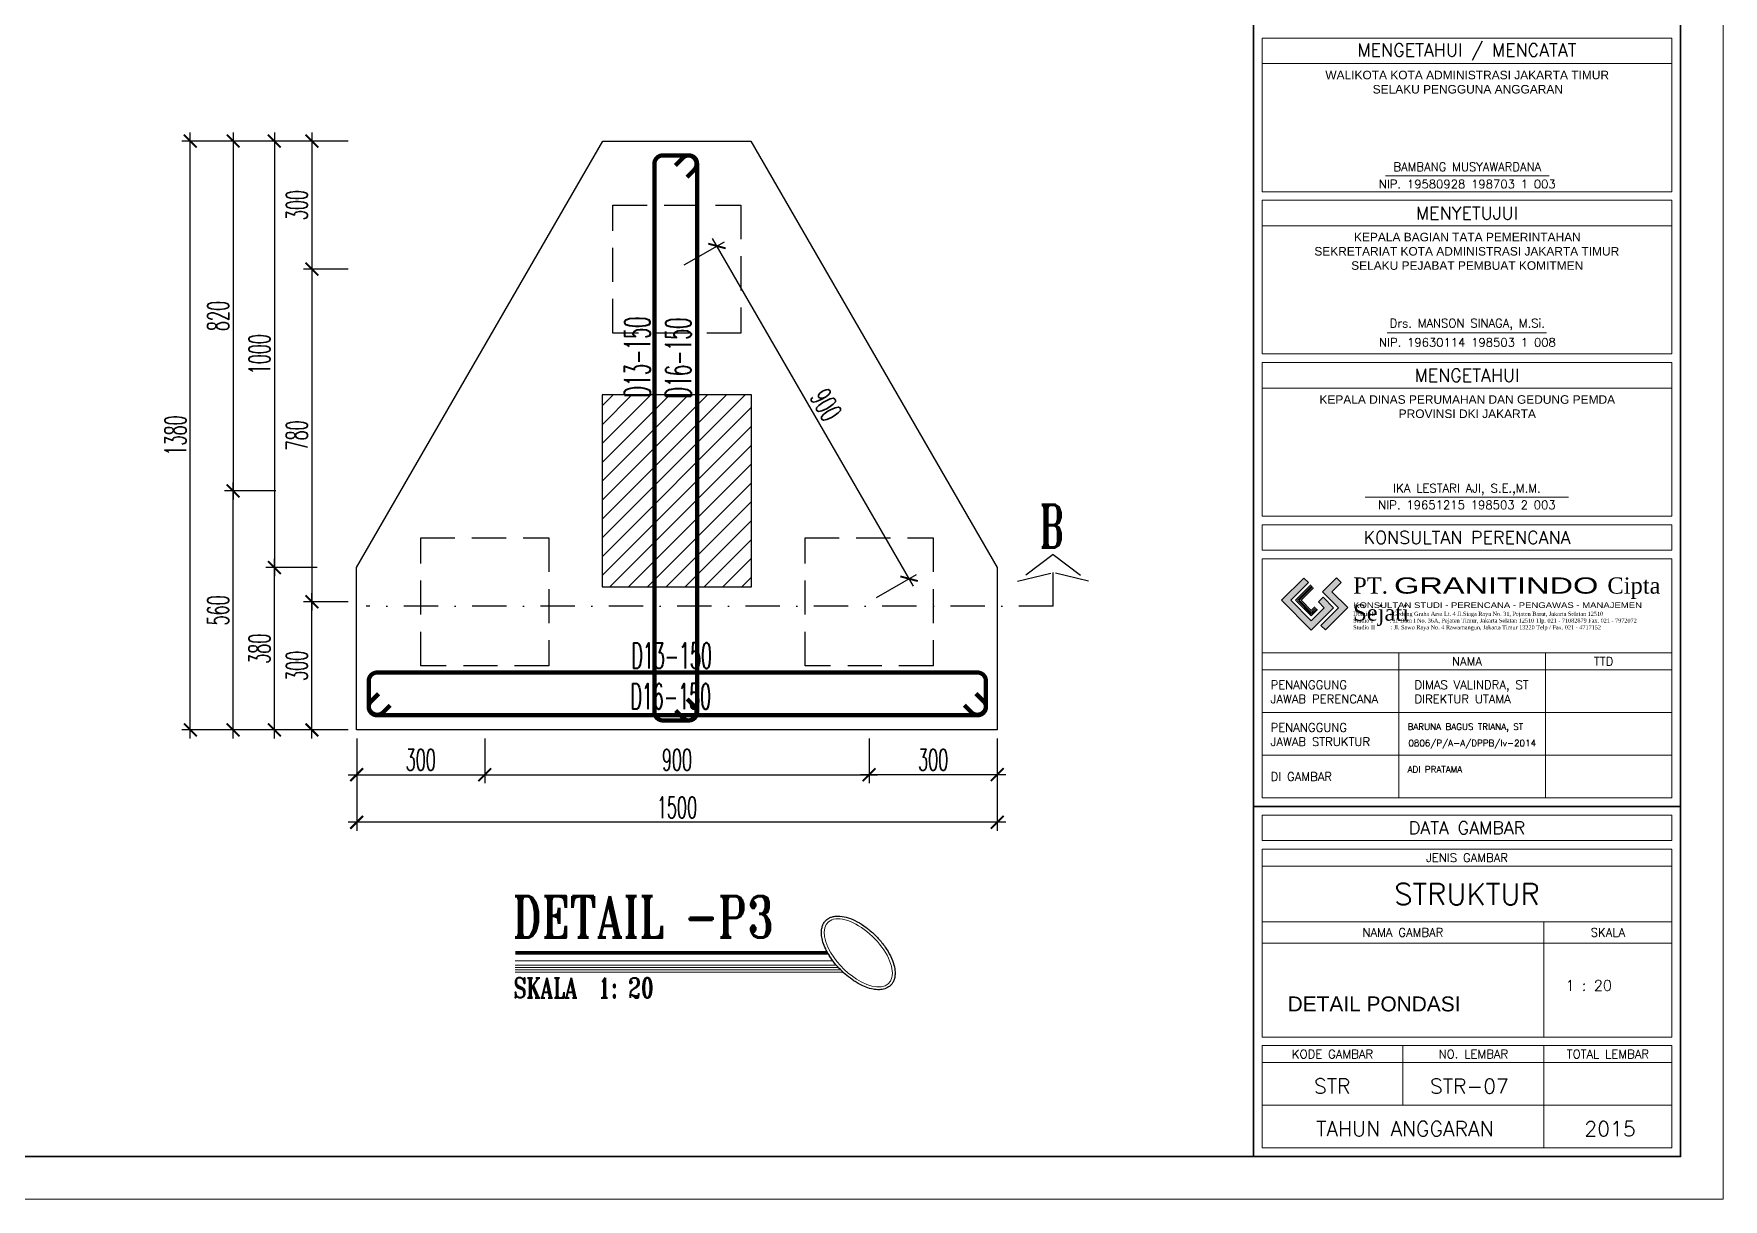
# Model space of a CAD drawing. Header units: inches. Extents: x 266054 to 836293, y -258454 to -102650.
# Drawn here: x 332669 to 352451, y -193542 to -179892 of the extents above; entities that cross this region are included whole.
import ezdxf
from ezdxf.enums import TextEntityAlignment as Align

# ---------------------------------------------------------------- set-up
doc = ezdxf.new("R2010")
doc.units = ezdxf.units.IN
doc.header["$LTSCALE"] = 800
doc.header["$MEASUREMENT"] = 0
doc.linetypes.add('DASHDOT', pattern=[1, 0.5, -0.25, 0, -0.25])
doc.linetypes.add('HIDDEN', pattern=[0.375, 0.25, -0.125])
for name, color, linetype, lineweight in [('BESI', 1, 'Continuous', 13), ('DM', 8, 'Continuous', 5), ('GRS KOP', 1, 'Continuous', 35), ('hacht', 8, 'Continuous', 5), ('kop', 7, 'Continuous', 20), ('TX1', 7, 'Continuous', 0)]:
    doc.layers.add(name, color=color, linetype=linetype, lineweight=lineweight)
for name, color, linetype in [('KOL', 5, 'Continuous'), ('LOGO', 7, 'Continuous'), ('NOTASI', 230, 'Continuous'), ('pancang', 6, 'Continuous'), ('pondasi', 7, 'Continuous'), ('POT', 15, 'DASHDOT'), ('TEXT', 4, 'Continuous'), ('TXT', 7, 'Continuous')]:
    doc.layers.add(name, color=color, linetype=linetype)
doc.styles.add('BARU', font='arial.ttf')
doc.styles.add('ROMAND', font='romant.shx', dxfattribs={"width": 0.75, "height": 300})
doc.styles.add('ROMANS', font='romans.shx', dxfattribs={"width": 0.8, "height": 0.25})
doc.styles.add('ROMANTIC', font='romans.shx', dxfattribs={"width": 0.55, "height": 250})
doc.styles.get("Standard").update_dxf_attribs({"font": 'romans.shx'})
doc.dimstyles.new('100', dxfattribs={"dimtxt": 350, "dimasz": 150, "dimexe": 100, "dimexo": 100, "dimgap": 50, "dimtad": 1, "dimdec": 0, "dimrnd": 1, "dimtxsty": 'ROMANTIC', "dimblk": 'ARCHTICK', "dimcen": 25, "dimdle": 100, "dimclrd": 16, "dimclre": 16, "dimclrt": 7, "dimadec": 0, "dimazin": 2, "dimtfac": 1, "dimtdec": 0, "dimtix": 1, "dimtmove": 0, "dimatfit": 3, "dimfxl": 0, "dimarcsym": 0})

# ---------------------------------------------------------------- blocks, each defined once
blk = doc.blocks.new('logo granitindo baru')
at = {"layer": 'LOGO'}
for points in [[(1.03, 1.463), (0.916, 1.574), (0.366, 1.024), (1.1, 0.289), (1.652, 0.843), (1.392, 1.098), (1.281, 0.987), (1.423, 0.84), (1.102, 0.519), (0.594, 1.025)], [(1.721, 1.576), (1.381, 1.236), (1.771, 0.842), (1.341, 0.407), (1.454, 0.294), (2.001, 0.844), (1.609, 1.237), (1.835, 1.464)]]:
    blk.add_hatch(color=8, dxfattribs=at).paths.add_polyline_path(points)
at = {"layer": 'Defpoints'}
blk.add_point((9.7, 0), dxfattribs=at)
at = {"layer": 'LOGO'}
blk.add_lwpolyline([(1.03, 1.463), (0.916, 1.574), (0.366, 1.024), (1.1, 0.289), (1.652, 0.843), (1.392, 1.098), (1.281, 0.987), (1.423, 0.84), (1.102, 0.519), (0.594, 1.025), (1.03, 1.463), (0.916, 1.574)], dxfattribs=at)
at = {"layer": 'LOGO', "lineweight": 13}
for points in [[(1.089, 1.403), (0.713, 1.026), (1.101, 0.638), (1.258, 0.794)], [(1.112, 1.38), (0.759, 1.026), (1.101, 0.683), (1.235, 0.817)], [(1.134, 1.357), (0.803, 1.026), (1.101, 0.728), (1.213, 0.839)], [(1.157, 1.334), (0.85, 1.026), (1.101, 0.775), (1.189, 0.863)]]:
    blk.add_lwpolyline(points, dxfattribs=at)
at = {"layer": 'LOGO', "lineweight": 0}
blk.add_lwpolyline([(1.721, 1.576), (1.381, 1.236), (1.771, 0.842), (1.341, 0.407), (1.454, 0.294), (2.001, 0.844), (1.609, 1.237), (1.835, 1.464), (1.721, 1.576)], dxfattribs=at)
at = {"layer": 'LOGO', "insert": (2.134, 1.589), "char_height": 0.4, "width": 7.66452, "attachment_point": 1}
blk.add_mtext('{\\fTimes New Roman|b0|i0|c0|p18;PT. \\fCityBlueprint|b0|i0|c2|p2;\\W1.5;GRANITINDO \\fTimes New Roman|b0|i0|c0|p18;\\W1;Cipta Sejati}', dxfattribs=at)
at = {"layer": 'LOGO', "insert": (2.134, 0.975), "char_height": 0.1, "attachment_point": 1}
blk.add_mtext_dynamic_manual_height_columns('{\\f@Arial Unicode MS|b0|i0|c0|p34;\\H1.4x;\\W1.2;KONSULTAN STUDI - PERENCANA - PENGAWAS - MANAJEMEN\\fTimes New Roman|b0|i0|c0|p18;\\P\\pt0.9;\\H0.71429x;\\W1;Domisili ^I: Gedung Graha Arsa Lt. 4 Jl.Siaga Raya No. 31, Pejaten Barat, Jakarta Selatan 12510\\PStudio I ^I: Jl. Batu I No. 36A, Pejaten Timur, Jakarta Selatan 12510 Tlp. 021 - 71082879 Fax. 021 - 7972072\\PStudio II          : Jl. Sawo Raya No. 4 Rawamangun, Jakarta Timur 13220 Telp / Fax. 021 - 4717152}', width=9.56937, gutter_width=0, heights=[1.67], dxfattribs=at)
blk = doc.blocks.new('kop')
at = {"layer": 'GRS KOP'}
for p, q in [((73, 1), (73, 54)), ((83, 1), (83, 54)), ((73, 9.2), (83, 9.2))]:
    blk.add_line(p, q, dxfattribs=at)
blk.add_lwpolyline([(1, 54), (83, 54), (83, 1), (1, 1)], close=True, dxfattribs=at)
at = {"layer": 'kop', "color": 7}
for p in [(84, 55), (84, 55), (0, 0)]:
    blk.add_line(p, (84, 0), dxfattribs=at)
at = {"layer": 'kop'}
for p, q in [((73.2, 23.6), (73.2, 27.2)), ((82.8, 27.2), (73.2, 27.2)), ((82.8, 23.6), (82.8, 27.2)), ((82.8, 26.6), (73.2, 26.6)), ((76.089, 23.976), (79.928, 23.976)), ((82.8, 23.6), (73.2, 23.6)), ((73.2, 19.8), (73.2, 23.4)), ((82.8, 23.4), (73.2, 23.4)), ((82.8, 19.8), (82.8, 23.4)), ((82.8, 22.8), (73.2, 22.8)), ((76.127, 20.296), (79.863, 20.296)), ((82.8, 19.8), (73.2, 19.8)), ((73.2, 16), (73.2, 19.6)), ((82.8, 19.6), (73.2, 19.6)), ((82.8, 16), (82.8, 19.6)), ((82.8, 19), (73.2, 19)), ((82.8, 16), (73.2, 16)), ((73.2, 9.4), (73.2, 15)), ((82.8, 15), (73.2, 15)), ((82.8, 9.4), (82.8, 15)), ((82.8, 12.8), (73.2, 12.8)), ((76.4, 9.4), (76.4, 12.8)), ((79.842, 9.4), (79.842, 12.8)), ((82.8, 12.4), (73.2, 12.4)), ((73.2, 12.4), (73.2, 11.4)), ((82.8, 11.4), (73.2, 11.4)), ((82.8, 10.4), (73.2, 10.4)), ((82.8, 9.4), (73.2, 9.4)), ((73.2, 7.8), (82.8, 7.8)), ((73.2, 6.5), (82.8, 6.5)), ((79.8, 3.8), (79.8, 6.5)), ((73.2, 6), (82.8, 6)), ((76.5, 2.2), (76.5, 3.6)), ((79.8, 1.2), (79.8, 3.6)), ((73.2, 3.2), (82.8, 3.2)), ((73.2, 2.2), (82.8, 2.2))]:
    blk.add_line(p, q, dxfattribs=at)
blk.add_lwpolyline([(75.615, 16.449), (80.377, 16.449)], dxfattribs=at)
for points in [[(73.2, 15.2), (82.8, 15.2), (82.8, 15.8), (73.2, 15.8)], [(73.2, 8.4), (82.8, 8.4), (82.8, 9), (73.2, 9)], [(73.2, 3.8), (82.8, 3.8), (82.8, 8.2), (73.2, 8.2)], [(73.2, 1.2), (82.8, 1.2), (82.8, 3.6), (73.2, 3.6)]]:
    blk.add_lwpolyline(points, close=True, dxfattribs=at)
at = {"xscale": 0.9500000000000454, "yscale": 0.9500000000000454, "zscale": 0.9500000000000454}
blk.add_blockref('logo granitindo baru', (73.307, 13.056), dxfattribs=at)
at = {"layer": 'kop'}
for s, height, p in [('MENGETAHUI / MENCATAT', 0.3, (78, 26.9)), ('BAMBANG MUSYAWARDANA', 0.19926, (78.007, 24.183)), ('NIP. 19580928 198703 1 003', 0.19926, (78.007, 23.78)), ('MENYETUJUI', 0.3, (78, 23.1)), ('Drs. MANSON SINAGA, M.Si.', 0.19926, (78.009, 20.496)), ('NIP. 19630114 198503 1 008', 0.19926, (78.009, 20.071)), ('MENGETAHUI', 0.3, (78, 19.3)), ('IKA LESTARI AJI, S.E.,M.M.', 0.2, (77.999, 16.625)), ('NIP. 19651215 198503 2 003', 0.2, (77.999, 16.264)), ('KONSULTAN PERENCANA', 0.3, (78, 15.5)), ('NAMA', 0.2, (78, 12.6)), ('TTD', 0.2, (81.2, 12.6)), ('DATA GAMBAR', 0.3, (78, 8.7)), ('JENIS GAMBAR', 0.2, (78, 8)), ('STRUKTUR', 0.5, (78, 7.146)), ('NAMA GAMBAR', 0.2, (76.5, 6.25)), ('SKALA', 0.2, (81.3, 6.25)), ('KODE GAMBAR', 0.2, (74.85, 3.4)), ('NO. LEMBAR', 0.2, (78.15, 3.4)), ('TOTAL LEMBAR', 0.2, (81.3, 3.4)), ('STR', 0.35, (74.844, 2.65)), ('TAHUN ANGGARAN', 0.35, (76.545, 1.65)), ('2015', 0.35, (81.349, 1.65))]:
    blk.add_text(s, height=height, dxfattribs=at).set_placement(p, align=Align.MIDDLE)
blk.add_text('0806/P/A-A/DPPB/Iv-2014', height=0.15, dxfattribs=at).set_placement((78.122, 10.609), align=Align.CENTER)
at = {"layer": 'kop', "char_height": 0.2, "attachment_point": 1, "style": 'BARU'}
for s, width, insert in [('\\pi0.65609;WALIKOTA KOTA ADMINISTRASI JAKARTA TIMUR\\P\\pi1.7645;SELAKU PENGGUNA ANGGARAN', 7.94943, (74.027, 26.434)), ('\\pi1.5072;KEPALA BAGIAN TATA PEMERINTAHAN\\P\\pi0.57794;SEKRETARIAT KOTA ADMINISTRASI JAKARTA TIMUR\\P\\pi1.4412;SELAKU PEJABAT PEMBUAT KOMITMEN', 8.28085, (73.847, 22.638)), ('\\pi0.5226;KEPALA DINAS PERUMAHAN DAN GEDUNG PEMDA \\P\\pi2.3784;PROVINSI DKI JAKARTA', 7.94943, (74.022, 18.833))]:
    blk.add_mtext_dynamic_manual_height_columns(s, width=width, gutter_width=1.5, heights=[0], dxfattribs=dict(at, insert=insert))
at = {"layer": 'kop', "attachment_point": 1}
for s, insert, char_height, width in [('PENANGGUNG\\PJAWAB PERENCANA', (73.4, 12.15), 0.2, 8.33062), ('DIMAS VALINDRA, ST\\PDIREKTUR UTAMA', (76.77, 12.15), 0.2, 8.16499), ('PENANGGUNG\\PJAWAB STRUKTUR', (73.4, 11.15), 0.2, 8.79211), ('BARUNA BAGUS TRIANA, ST', (76.609, 11.143), 0.15, 4.04264), ('DI GAMBAR', (73.4, 10), 0.2, 7.59768), ('ADI PRATAMA', (76.609, 10.143), 0.15, 4.04264)]:
    blk.add_mtext(s, dxfattribs=dict(at, insert=insert, char_height=char_height, width=width))
at = {"layer": 'kop', "style": 'BARU', "flags": 4}
for p, height in [((73.8, 5.4), 0.35), ((80.303, 5.382), 0.25), ((73.8, 4.9), 0.35), ((80.303, 4.882), 0.25), ((73.8, 4.4), 0.35), ((80.303, 4.382), 0.25)]:
    blk.add_attdef('-', p, '', height=height, dxfattribs=at)
at = {"layer": 'kop', "flags": 4}
for tag, p in [('AR-00', (78.057, 2.648)), ('00', (81.238, 2.647))]:
    blk.add_attdef(tag, text='', height=0.35, dxfattribs=at).set_placement(p, align=Align.MIDDLE)
blk = doc.blocks.new('_ArchTick')
at = {"layer": 'LOGO', "color": 0, "const_width": 0.15}
blk.add_lwpolyline([(-0.5, -0.5), (0.5, 0.5)], dxfattribs=at)
blk = doc.blocks.new('*D492')
at = {"layer": 'Defpoints', "color": 0}
for p in [(340668, -182378), (340200, -182649), (342450, -186546)]:
    blk.add_point(p, dxfattribs=at)
at = {"layer": 'DM', "color": 16, "lineweight": -2}
for p, q in [((340286, -182599), (340755, -182328)), ((342968, -186362), (340618, -182291)), ((342536, -186496), (343005, -186225))]:
    blk.add_line(p, q, dxfattribs=at)
at = {"layer": 'DM', "color": 16, "lineweight": -2, "xscale": 150, "yscale": 150, "zscale": 150}
for p, rotation in [((340668, -182378), 119.9999999999932), ((342918, -186275), 299.9999999999932)]:
    blk.add_blockref('_ArchTick', p, dxfattribs=dict(at, rotation=rotation))
at = {"layer": 'DM', "color": 7, "insert": (341945, -184239), "char_height": 250, "attachment_point": 5, "rotation": 300, "style": 'ROMANTIC'}
blk.add_mtext('900', dxfattribs=at)
blk = doc.blocks.new('*D493')
at = {"layer": 'Defpoints', "color": 0}
for p in [(336450, -188046), (337950, -188046), (337950, -188570)]:
    blk.add_point(p, dxfattribs=at)
at = {"layer": 'DM', "color": 16, "lineweight": -2}
for p, q in [((336450, -188146), (336450, -188670)), ((337950, -188146), (337950, -188670)), ((336350, -188570), (338050, -188570))]:
    blk.add_line(p, q, dxfattribs=at)
at = {"layer": 'DM', "color": 16, "lineweight": -2, "xscale": 150, "yscale": 150, "zscale": 150, "rotation": 180}
blk.add_blockref('_ArchTick', (336450, -188570), dxfattribs=at)
at = {"layer": 'DM', "color": 16, "lineweight": -2, "xscale": 150, "yscale": 150, "zscale": 150}
blk.add_blockref('_ArchTick', (337950, -188570), dxfattribs=at)
at = {"layer": 'DM', "color": 7, "insert": (337200, -188395), "char_height": 250, "attachment_point": 5, "style": 'ROMANTIC'}
blk.add_mtext('300', dxfattribs=at)
blk = doc.blocks.new('*D494')
at = {"layer": 'Defpoints', "color": 0}
for p in [(336450, -188526), (343950, -188526), (336450, -189128)]:
    blk.add_point(p, dxfattribs=at)
at = {"layer": 'DM', "color": 16, "lineweight": -2}
for p, q in [((336450, -188626), (336450, -189228)), ((343950, -188626), (343950, -189228)), ((344050, -189128), (336350, -189128))]:
    blk.add_line(p, q, dxfattribs=at)
at = {"layer": 'DM', "color": 16, "lineweight": -2, "xscale": 150, "yscale": 150, "zscale": 150, "rotation": 180}
blk.add_blockref('_ArchTick', (336450, -189128), dxfattribs=at)
at = {"layer": 'DM', "color": 16, "lineweight": -2, "xscale": 150, "yscale": 150, "zscale": 150}
blk.add_blockref('_ArchTick', (343950, -189128), dxfattribs=at)
at = {"layer": 'DM', "color": 7, "insert": (340200, -188953), "char_height": 250, "attachment_point": 5, "style": 'ROMANTIC'}
blk.add_mtext('1500', dxfattribs=at)
blk = doc.blocks.new('*D495')
at = {"layer": 'Defpoints', "color": 0}
for p in [(337950, -188046), (342450, -188046), (342450, -188570)]:
    blk.add_point(p, dxfattribs=at)
at = {"layer": 'DM', "color": 16, "lineweight": -2}
for p, q in [((337950, -188146), (337950, -188670)), ((342450, -188146), (342450, -188670)), ((337850, -188570), (342550, -188570))]:
    blk.add_line(p, q, dxfattribs=at)
at = {"layer": 'DM', "color": 16, "lineweight": -2, "xscale": 150, "yscale": 150, "zscale": 150, "rotation": 180}
blk.add_blockref('_ArchTick', (337950, -188570), dxfattribs=at)
at = {"layer": 'DM', "color": 16, "lineweight": -2, "xscale": 150, "yscale": 150, "zscale": 150}
blk.add_blockref('_ArchTick', (342450, -188570), dxfattribs=at)
at = {"layer": 'DM', "color": 7, "insert": (340200, -188395), "char_height": 250, "attachment_point": 5, "style": 'ROMANTIC'}
blk.add_mtext('900', dxfattribs=at)
blk = doc.blocks.new('*D496')
at = {"layer": 'Defpoints', "color": 0}
for p in [(342450, -188046), (343950, -188046), (342450, -188570)]:
    blk.add_point(p, dxfattribs=at)
at = {"layer": 'DM', "color": 16, "lineweight": -2}
for p, q in [((342450, -188146), (342450, -188670)), ((343950, -188146), (343950, -188670)), ((344050, -188570), (342350, -188570))]:
    blk.add_line(p, q, dxfattribs=at)
at = {"layer": 'DM', "color": 16, "lineweight": -2, "xscale": 150, "yscale": 150, "zscale": 150, "rotation": 180}
blk.add_blockref('_ArchTick', (342450, -188570), dxfattribs=at)
at = {"layer": 'DM', "color": 16, "lineweight": -2, "xscale": 150, "yscale": 150, "zscale": 150}
blk.add_blockref('_ArchTick', (343950, -188570), dxfattribs=at)
at = {"layer": 'DM', "color": 7, "insert": (343200, -188395), "char_height": 250, "attachment_point": 5, "style": 'ROMANTIC'}
blk.add_mtext('300', dxfattribs=at)
blk = doc.blocks.new('*D497')
at = {"layer": 'Defpoints', "color": 0}
for p in [(336450, -181149), (335926, -182649), (336450, -182649)]:
    blk.add_point(p, dxfattribs=at)
at = {"layer": 'DM', "color": 16, "lineweight": -2}
for p, q in [((336350, -181149), (335826, -181149)), ((335926, -181049), (335926, -182749)), ((336350, -182649), (335826, -182649))]:
    blk.add_line(p, q, dxfattribs=at)
at = {"layer": 'DM', "color": 16, "lineweight": -2, "xscale": 150, "yscale": 150, "zscale": 150}
for p, rotation in [((335926, -181149), 90), ((335926, -182649), 270)]:
    blk.add_blockref('_ArchTick', p, dxfattribs=dict(at, rotation=rotation))
at = {"layer": 'DM', "color": 7, "insert": (335751, -181899), "char_height": 250, "attachment_point": 5, "rotation": 90, "style": 'ROMANTIC'}
blk.add_mtext('300', dxfattribs=at)
blk = doc.blocks.new('*D498')
at = {"layer": 'Defpoints', "color": 0}
for p in [(336450, -182649), (335926, -186546), (336450, -186546)]:
    blk.add_point(p, dxfattribs=at)
at = {"layer": 'DM', "color": 16, "lineweight": -2}
for p, q in [((335926, -182549), (335926, -186646)), ((336350, -182649), (335826, -182649)), ((336350, -186546), (335826, -186546))]:
    blk.add_line(p, q, dxfattribs=at)
at = {"layer": 'DM', "color": 16, "lineweight": -2, "xscale": 150, "yscale": 150, "zscale": 150}
for p, rotation in [((335926, -182649), 90), ((335926, -186546), 270)]:
    blk.add_blockref('_ArchTick', p, dxfattribs=dict(at, rotation=rotation))
at = {"layer": 'DM', "color": 7, "insert": (335751, -184597), "char_height": 250, "attachment_point": 5, "rotation": 90, "style": 'ROMANTIC'}
blk.add_mtext('780', dxfattribs=at)
blk = doc.blocks.new('*D499')
at = {"layer": 'Defpoints', "color": 0}
for p in [(335926, -186546), (336450, -186546), (336450, -188046)]:
    blk.add_point(p, dxfattribs=at)
at = {"layer": 'DM', "color": 16, "lineweight": -2}
for p, q in [((335926, -188146), (335926, -186446)), ((336350, -186546), (335826, -186546)), ((336350, -188046), (335826, -188046))]:
    blk.add_line(p, q, dxfattribs=at)
at = {"layer": 'DM', "color": 16, "lineweight": -2, "xscale": 150, "yscale": 150, "zscale": 150}
for p, rotation in [((335926, -186546), 90), ((335926, -188046), 270)]:
    blk.add_blockref('_ArchTick', p, dxfattribs=dict(at, rotation=rotation))
at = {"layer": 'DM', "color": 7, "insert": (335751, -187296), "char_height": 250, "attachment_point": 5, "rotation": 90, "style": 'ROMANTIC'}
blk.add_mtext('300', dxfattribs=at)
blk = doc.blocks.new('*D500')
at = {"layer": 'Defpoints', "color": 0}
for p in [(334502, -181149), (335104, -181149), (335104, -188046)]:
    blk.add_point(p, dxfattribs=at)
at = {"layer": 'DM', "color": 16, "lineweight": -2}
for p, q in [((335004, -181149), (334402, -181149)), ((334502, -188146), (334502, -181049)), ((335004, -188046), (334402, -188046))]:
    blk.add_line(p, q, dxfattribs=at)
at = {"layer": 'DM', "color": 16, "lineweight": -2, "xscale": 150, "yscale": 150, "zscale": 150}
for p, rotation in [((334502, -181149), 90), ((334502, -188046), 270)]:
    blk.add_blockref('_ArchTick', p, dxfattribs=dict(at, rotation=rotation))
at = {"layer": 'DM', "color": 7, "insert": (334327, -184597), "char_height": 250, "attachment_point": 5, "rotation": 90, "style": 'ROMANTIC'}
blk.add_mtext('1380', dxfattribs=at)
blk = doc.blocks.new('*D501')
at = {"layer": 'Defpoints', "color": 0}
for p in [(335486, -186144), (336088, -186144), (336088, -188046)]:
    blk.add_point(p, dxfattribs=at)
at = {"layer": 'DM', "color": 16, "lineweight": -2}
for p, q in [((335486, -188146), (335486, -186044)), ((335988, -186144), (335386, -186144)), ((335988, -188046), (335386, -188046))]:
    blk.add_line(p, q, dxfattribs=at)
at = {"layer": 'DM', "color": 16, "lineweight": -2, "xscale": 150, "yscale": 150, "zscale": 150}
for p, rotation in [((335486, -186144), 90), ((335486, -188046), 270)]:
    blk.add_blockref('_ArchTick', p, dxfattribs=dict(at, rotation=rotation))
at = {"layer": 'DM', "color": 7, "insert": (335311, -187095), "char_height": 250, "attachment_point": 5, "rotation": 90, "style": 'ROMANTIC'}
blk.add_mtext('380', dxfattribs=at)
blk = doc.blocks.new('*D502')
at = {"layer": 'Defpoints', "color": 0}
for p in [(335003, -185247), (335605, -185247), (335605, -188046)]:
    blk.add_point(p, dxfattribs=at)
at = {"layer": 'DM', "color": 16, "lineweight": -2}
for p, q in [((335003, -188146), (335003, -185147)), ((335505, -185247), (334903, -185247)), ((335505, -188046), (334903, -188046))]:
    blk.add_line(p, q, dxfattribs=at)
at = {"layer": 'DM', "color": 16, "lineweight": -2, "xscale": 150, "yscale": 150, "zscale": 150}
for p, rotation in [((335003, -185247), 90), ((335003, -188046), 270)]:
    blk.add_blockref('_ArchTick', p, dxfattribs=dict(at, rotation=rotation))
at = {"layer": 'DM', "color": 7, "insert": (334828, -186646), "char_height": 250, "attachment_point": 5, "rotation": 90, "style": 'ROMANTIC'}
blk.add_mtext('560', dxfattribs=at)
blk = doc.blocks.new('*D503')
at = {"layer": 'Defpoints', "color": 0}
for p in [(336088, -181149), (335486, -186144), (336088, -186144)]:
    blk.add_point(p, dxfattribs=at)
at = {"layer": 'DM', "color": 16, "lineweight": -2}
for p, q in [((335988, -181149), (335386, -181149)), ((335486, -181049), (335486, -186244)), ((335988, -186144), (335386, -186144))]:
    blk.add_line(p, q, dxfattribs=at)
at = {"layer": 'DM', "color": 16, "lineweight": -2, "xscale": 150, "yscale": 150, "zscale": 150}
for p, rotation in [((335486, -181149), 90), ((335486, -186144), 270)]:
    blk.add_blockref('_ArchTick', p, dxfattribs=dict(at, rotation=rotation))
at = {"layer": 'DM', "color": 7, "insert": (335311, -183646), "char_height": 250, "attachment_point": 5, "rotation": 90, "style": 'ROMANTIC'}
blk.add_mtext('1000', dxfattribs=at)
blk = doc.blocks.new('*D504')
at = {"layer": 'Defpoints', "color": 0}
for p in [(335605, -181149), (335003, -185247), (335605, -185247)]:
    blk.add_point(p, dxfattribs=at)
at = {"layer": 'DM', "color": 16, "lineweight": -2}
for p, q in [((335505, -181149), (334903, -181149)), ((335003, -181049), (335003, -185347)), ((335505, -185247), (334903, -185247))]:
    blk.add_line(p, q, dxfattribs=at)
at = {"layer": 'DM', "color": 16, "lineweight": -2, "xscale": 150, "yscale": 150, "zscale": 150}
for p, rotation in [((335003, -181149), 90), ((335003, -185247), 270)]:
    blk.add_blockref('_ArchTick', p, dxfattribs=dict(at, rotation=rotation))
at = {"layer": 'DM', "color": 7, "insert": (334828, -183198), "char_height": 250, "attachment_point": 5, "rotation": 90, "style": 'ROMANTIC'}
blk.add_mtext('820', dxfattribs=at)

msp = doc.modelspace()

# ---------------------------------------------------------------- hatches: boundary and pattern name
at = {"layer": 'hacht', "ltscale": 5}
h = msp.add_hatch(dxfattribs=at)
h.set_pattern_fill('ANSI31', color=256, scale=1250, style=0)
h.set_pattern_definition([(45, (-1249084.62, 679012.86), (-110.485435, 110.485435), [])])
h.paths.add_polyline_path([(341074.6, -184121.6), (339324.6, -184121.6), (339324.6, -186371.6), (341074.6, -186371.6)])

# ---------------------------------------------------------------- linework, layer by layer
at = {"ltscale": 100, "const_width": 40.5}
msp.add_lwpolyline([(338307.2, -190657.3), (341965.1, -190657.3)], dxfattribs=at)
at = {"layer": 'BESI', "const_width": 50, "elevation": 7874.3}
for points in [[(340319.2, -187682.5), (340400.6, -187764, -0.6681786), (340329.9, -187934.7), (340035.7, -187934.7, -0.4142136), (339935.7, -187834.7), (339935.7, -181416.7, -0.4142136), (340035.7, -181316.7), (340329.9, -181316.7, -0.6681786), (340400.6, -181487.4), (340317.8, -181570.2)], [(340183.4, -187818.3), (340271.7, -187906.6, 0.6681786), (340435.5, -187838.7), (340435.5, -181412.7, 0.6681786), (340271.7, -181344.8), (340182, -181434.4)]]:
    msp.add_lwpolyline(points, format="xyb", dxfattribs=at)
at = {"layer": 'BESI', "const_width": 50}
for points in [[(336843, -187757.1), (336761.6, -187838.6, -0.6681786), (336590.9, -187767.8), (336590.9, -187473.6, -0.4142136), (336690.9, -187373.6), (343718, -187373.6, -0.4142136), (343818, -187473.6), (343818, -187767.8, -0.6681786), (343647.3, -187838.6), (343564.5, -187755.7)], [(336707.3, -187621.4), (336619, -187709.6, 0.6681786), (336686.9, -187873.5), (343722, -187873.5, 0.6681786), (343789.9, -187709.6), (343700.2, -187620)]]:
    msp.add_lwpolyline(points, format="xyb", dxfattribs=at)
at = {"layer": 'hacht', "ltscale": 2}
for p, q in [((338307.2, -190748.6), (342024.7, -190748.6)), ((338307.2, -190802.6), (342067.9, -190802.6)), ((338307.2, -190829.6), (342091.9, -190829.6)), ((338307.2, -190856.6), (342117.8, -190856.6)), ((338307.2, -190883.6), (342145.6, -190883.6))]:
    msp.add_line(p, q, dxfattribs=at)
at = {"layer": 'hacht', "ltscale": 2, "extrusion": (0, 0, -1)}
for start_param, end_param in [(-1.1047225, 4.1652534), (4.1652534, 5.1784628)]:
    msp.add_ellipse((342323, -190657.3), major_axis=(-356.6, 356.6), ratio=0.5030364, start_param=start_param, end_param=end_param, dxfattribs=at)
at = {"layer": 'KOL', "ltscale": 5}
msp.add_lwpolyline([(339324.6, -186371.6), (341074.6, -186371.6), (341074.6, -184121.6), (339324.6, -184121.6)], close=True, dxfattribs=at)
at = {"layer": 'NOTASI', "ltscale": 2}
for points, knots in [([(341984.3, -190689.6), (341956.5, -190642), (341948.6, -190626.8), (341928.3, -190584.1), (341917.6, -190556.7), (341901.4, -190503.4), (341895.9, -190477.4), (341890.7, -190427.4), (341890.9, -190403.4), (341896.4, -190366.5), (341899.8, -190352.8), (341909.3, -190326.7), (341915.5, -190314.4), (341930.4, -190291.8), (341939.2, -190281.6), (341959.1, -190263.5), (341970.2, -190255.7), (341994.2, -190242.8), (342007.1, -190237.7), (342034.2, -190230.2), (342048.5, -190227.8), (342078, -190225.4), (342093.3, -190225.5), (342140.1, -190229.1), (342172.9, -190236.1), (342240.4, -190258.2), (342275.1, -190273.4), (342344.8, -190310.9), (342379.7, -190333.2), (342447.7, -190383.7), (342480.9, -190411.9), (342543.5, -190472.4), (342573, -190504.7), (342626.7, -190571.6), (342650.8, -190606.2), (342692.2, -190675.8), (342709.5, -190710.7), (342736.2, -190779.2), (342745.6, -190812.7), (342754.1, -190867.7), (342755.4, -190889.9), (342753.2, -190927.4), (342750.8, -190943.2), (342742.8, -190973.1), (342737.2, -190987.2), (342724.1, -191010.9), (342717.1, -191020.7), (342707, -191032.1), (342704.8, -191034.5), (342702.5, -191036.8), (342695.2, -191044.1), (342687.2, -191050.7), (342669.9, -191062.3), (342660.7, -191067.4), (342641.2, -191075.8), (342631, -191079.3), (342609.9, -191084.5), (342598.9, -191086.4), (342564.6, -191089.8), (342540.2, -191089), (342489.6, -191081.8), (342463.3, -191075.4), (342409.5, -191057.4), (342382, -191045.9), (342344, -191026.7), (342333.5, -191021.1), (342323, -191015.2)], [2.0767628, 2.0767628, 2.0767628, 2.0767628, 2.1866625, 2.1866625, 2.3862146, 2.3862146, 2.5857668, 2.5857668, 2.785319, 2.785319, 2.9121138, 2.9121138, 3.0389086, 3.0389086, 3.1657034, 3.1657034, 3.2924983, 3.2924983, 3.4192931, 3.4192931, 3.5460879, 3.5460879, 3.6728828, 3.6728828, 3.9239312, 3.9239312, 4.1749796, 4.1749796, 4.426028, 4.426028, 4.6770765, 4.6770765, 4.9281249, 4.9281249, 5.1791733, 5.1791733, 5.4302217, 5.4302217, 5.6812701, 5.6812701, 5.861619, 5.861619, 6.0007077, 6.0007077, 6.1397964, 6.1397964, 6.2527106, 6.2527106, 6.2831853, 6.2831853, 6.2831853, 6.3808586, 6.3808586, 6.4785319, 6.4785319, 6.5762052, 6.5762052, 6.6738784, 6.6738784, 6.8734306, 6.8734306, 7.0729827, 7.0729827, 7.2725349, 7.2725349, 7.3480161, 7.3480161, 7.3480161, 7.3480161]), ([(342323, -191015.2), (342284.3, -190992), (342277.9, -190987.8), (342244.1, -190965.4), (342216.9, -190945.1), (342164.3, -190901.4), (342138.7, -190877.9), (342090.2, -190828.5), (342067.2, -190802.6), (342024.6, -190749.4), (342005, -190722.1), (341986.4, -190692.9), (341985.4, -190691.2), (341984.3, -190689.6)], [1.14260602, 1.14260602, 1.14260602, 1.14260602, 1.18890174, 1.18890174, 1.38845389, 1.38845389, 1.58800604, 1.58800604, 1.78755819, 1.78755819, 1.98711034, 1.98711034, 1.99898545, 1.99898545, 1.99898545, 1.99898545])]:
    msp.add_open_spline(points, degree=3, knots=knots, dxfattribs=at)
at = {"layer": 'pancang', "linetype": 'HIDDEN', "ltscale": 2}
for points in [[(339449.6, -183398.5), (339449.6, -181898.5), (340949.6, -181898.5), (340949.6, -183398.5)], [(337199.6, -187295.6), (337199.6, -185795.6), (338699.6, -185795.6), (338699.6, -187295.6)], [(341699.6, -187295.6), (341699.6, -185795.6), (343199.6, -185795.6), (343199.6, -187295.6)]]:
    msp.add_lwpolyline(points, close=True, dxfattribs=at)
at = {"layer": 'pondasi'}
msp.add_lwpolyline([(343949.6, -186143.7), (343949.6, -188045.6), (336449.6, -188045.6), (336449.6, -186143.7), (339333.6, -181148.5), (341065.6, -181148.5), (343949.6, -186143.7)], dxfattribs=at)
at = {"layer": 'POT', "linetype": 'DASHDOT'}
for p, q in [((344604.6, -185990.6), (344188.8, -186304.2)), ((344604.6, -185990.6), (345020.4, -186304.2)), ((344188.8, -186304.2), (344604.6, -186202.8)), ((344604.6, -186596.7), (344604.6, -186202.8)), ((345020.4, -186304.2), (344604.6, -186202.8)), ((344604.6, -186596.7), (336559.6, -186596.7))]:
    msp.add_line(p, q, dxfattribs=at)

# ---------------------------------------------------------------- block references
at = {"layer": 'kop'}
ref = msp.add_blockref('kop', (310450.6, -193542.5), dxfattribs=dict(at, xscale=500, yscale=500, zscale=500))
ref.add_attrib('-', 'DETAIL PONDASI', (347350.6, -191342.5), dxfattribs={"height": 175, "style": 'BARU', "flags": 4})
ref.add_attrib('-', '1 : 20', (350602.4, -191101.7), dxfattribs={"height": 125, "flags": 4})
ref.add_attrib('AR-00', 'STR-07', dxfattribs={"height": 174.99, "flags": 4}).set_placement((349479.1, -192218.6), align=Align.MIDDLE)

# ---------------------------------------------------------------- texts
at = {"layer": 'TEXT', "style": 'ROMANS', "width": 0.5}
for s, p in [('D13-150', (339737.3, -183679.8, 7874.3)), ('D16-150', (340215.8, -183690.7, 7874.3))]:
    msp.add_text(s, height=300, rotation=90, dxfattribs=at).set_placement(p, align=Align.MIDDLE)
at = {"layer": 'TEXT', "style": 'ROMAND', "width": 0.6}
msp.add_text('B', height=500, dxfattribs=at).set_placement((344445.2, -185909.3))
at = {"layer": 'TEXT', "style": 'ROMANS', "width": 0.5}
for s, p in [('D13-150', (340137.7, -187175.3)), ('D16-150', (340126.9, -187653.8))]:
    msp.add_text(s, height=300, dxfattribs=at).set_placement(p, align=Align.MIDDLE)
at = {"layer": 'TX1', "style": 'ROMAND', "width": 0.75}
msp.add_text('DETAIL -P3', height=486.11, dxfattribs=at).set_placement((338273.1, -190478.5))
at = {"layer": 'TXT', "style": 'ROMAND', "width": 0.75}
msp.add_text('SKALA  1: 20', height=233.332, dxfattribs=at).set_placement((338285.6, -191183.9))

# ---------------------------------------------------------------- dimensions: what is measured, and where the dimension line sits
at = {"layer": 'DM'}
for base, p1, p2, angle, text, picture, middle in [((334502, -181148.5), (335104, -188045.6), (335104, -181148.5), 90, '1380', '*D500', (334327, -184597.1)), ((335485.6, -186143.7), (336087.6, -181148.5), (336087.6, -186143.7), 270, '1000', '*D503', (335310.6, -183646.1)), ((335925.6, -186545.6), (336449.6, -182648.5), (336449.6, -186545.6), 270, '780', '*D498', (335750.6, -184597.1))]:
    dim = msp.add_linear_dim(base=base, p1=p1, p2=p2, angle=angle, text=text, dimstyle='100', override={"dimlfac": 0.2}, dxfattribs=at)
    dim.commit()
    dim.dimension.update_dxf_attribs({"geometry": picture, "text_midpoint": middle})
for base, p1, p2, angle, picture, middle in [((335003.1, -185246.6), (335605.1, -181148.5), (335605.1, -185246.6), 270, '*D504', (334828.1, -183197.6)), ((335925.6, -182648.5), (336449.6, -181148.5), (336449.6, -182648.5), 270, '*D497', (335750.6, -181898.5)), ((335003.1, -185246.6), (335605.1, -188045.6), (335605.1, -185246.6), 90, '*D502', (334828.1, -186646.1)), ((335485.6, -186143.7), (336087.6, -188045.6), (336087.6, -186143.7), 90, '*D501', (335310.6, -187094.7)), ((335925.6, -186545.6), (336449.6, -188045.6), (336449.6, -186545.6), 90, '*D499', (335750.6, -187295.6)), ((342449.6, -188569.6), (343949.6, -188045.6), (342449.6, -188045.6), 180, '*D496', (343199.6, -188394.6)), ((336449.6, -189127.6), (343949.6, -188525.6), (336449.6, -188525.6), 180, '*D494', (340199.6, -188952.6))]:
    dim = msp.add_linear_dim(base=base, p1=p1, p2=p2, angle=angle, dimstyle='100', override={"dimlfac": 0.2}, dxfattribs=at)
    dim.commit()
    dim.dimension.update_dxf_attribs({"geometry": picture, "text_midpoint": middle})
dim = msp.add_aligned_dim(p1=(342449.6, -186545.6), p2=(340199.6, -182648.5), distance=-541.3, dimstyle='100', override={"dimlfac": 0.2}, dxfattribs=at)
dim.commit()
dim.dimension.update_dxf_attribs({"geometry": '*D492', "text_midpoint": (341944.9, -184238.9)})
for base, p1, p2, picture, middle in [((337949.6, -188569.6), (336449.6, -188045.6), (337949.6, -188045.6), '*D493', (337199.6, -188394.6)), ((342449.6, -188569.6), (337949.6, -188045.6), (342449.6, -188045.6), '*D495', (340199.6, -188394.6))]:
    dim = msp.add_linear_dim(base=base, p1=p1, p2=p2, dimstyle='100', override={"dimlfac": 0.2}, dxfattribs=at)
    dim.commit()
    dim.dimension.update_dxf_attribs({"geometry": picture, "text_midpoint": middle})

doc.saveas('drawing.dxf')
